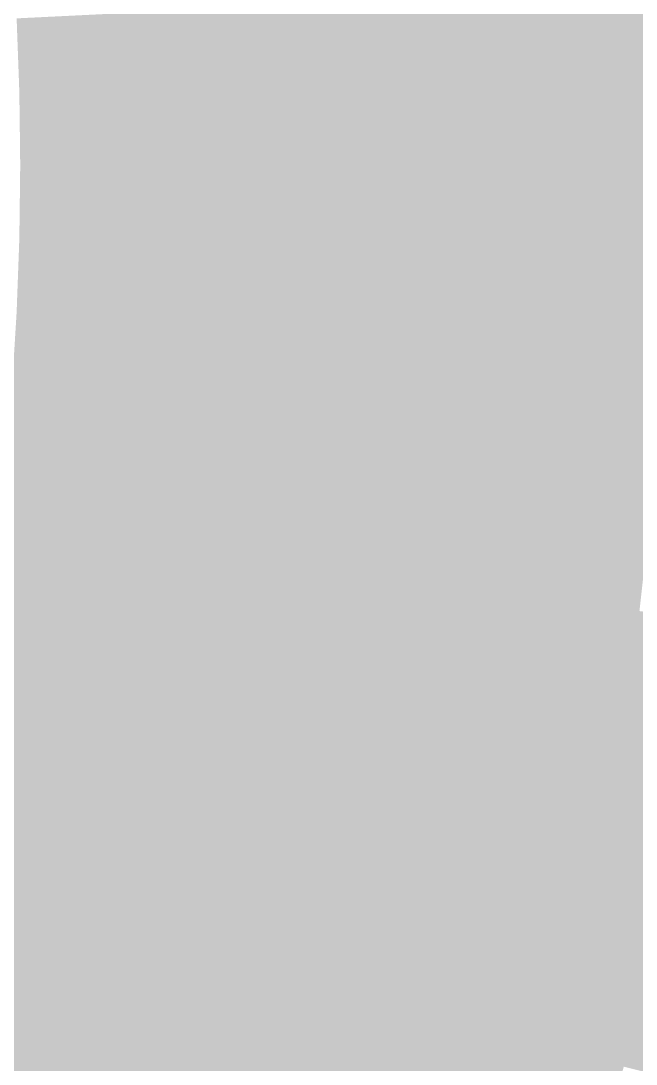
# Model space of a CAD drawing. Header units: inches. Extents: x -266 to 784, y -170 to 213.
# Drawn here: x 88.02 to 106.1, y -26.41 to 4.24 of the extents above; entities that cross this region are included whole.
import ezdxf

# ---------------------------------------------------------------- set-up
doc = ezdxf.new("R2010")
doc.units = ezdxf.units.IN
doc.header["$MEASUREMENT"] = 0

msp = doc.modelspace()

# ---------------------------------------------------------------- linework, layer by layer
at = {"color": 11, "true_color": 0xfe6a66}
msp.add_solid([(105.872318, 5.201173), (106.871114, 5.250241), (105.968075, 2.60137), (106.967774, 2.625911)], dxfattribs=at)
at = {"color": 20, "true_color": 0xff3e3a}
msp.add_solid([(98.88075, 4.8577), (99.879546, 4.906767), (98.970183, 2.429582), (99.969882, 2.454123)], dxfattribs=at)
at = {"color": 20, "true_color": 0xfe4540}
msp.add_solid([(99.879546, 4.906767), (100.878341, 4.955835), (99.969882, 2.454123), (100.969581, 2.478664)], dxfattribs=at)
at = {"color": 13, "true_color": 0xfe4b46}
msp.add_solid([(100.878341, 4.955835), (101.877137, 5.004903), (100.969581, 2.478664), (101.96928, 2.503205)], dxfattribs=at)
at = {"color": 13, "true_color": 0xfe514d}
msp.add_solid([(101.877137, 5.004903), (102.875932, 5.05397), (101.96928, 2.503205), (102.968978, 2.527747)], dxfattribs=at)
at = {"color": 13, "true_color": 0xfe5753}
msp.add_solid([(102.875932, 5.05397), (103.874727, 5.103038), (102.968978, 2.527747), (103.968677, 2.552288)], dxfattribs=at)
at = {"color": 11, "true_color": 0xfe5e5a}
msp.add_solid([(103.874727, 5.103038), (104.873523, 5.152106), (103.968677, 2.552288), (104.968376, 2.576829)], dxfattribs=at)
at = {"color": 11, "true_color": 0xfe6460}
msp.add_solid([(104.873523, 5.152106), (105.872318, 5.201173), (104.968376, 2.576829), (105.968075, 2.60137)], dxfattribs=at)
at = {"color": 1, "true_color": 0xff1913}
msp.add_solid([(92.887977, 4.563294), (93.886773, 4.612361), (92.97199, 2.282334), (93.971689, 2.306875)], dxfattribs=at)
at = {"color": 1, "true_color": 0xff1f1a}
msp.add_solid([(93.886773, 4.612361), (94.885568, 4.661429), (93.971689, 2.306875), (94.971388, 2.331417)], dxfattribs=at)
at = {"color": 20, "true_color": 0xff2520}
msp.add_solid([(94.885568, 4.661429), (95.884364, 4.710497), (94.971388, 2.331417), (95.971087, 2.355958)], dxfattribs=at)
at = {"color": 20, "true_color": 0xff2c26}
msp.add_solid([(95.884364, 4.710497), (96.883159, 4.759564), (95.971087, 2.355958), (96.970785, 2.380499)], dxfattribs=at)
at = {"color": 20, "true_color": 0xff322d}
msp.add_solid([(96.883159, 4.759564), (97.881955, 4.808632), (96.970785, 2.380499), (97.970484, 2.40504)], dxfattribs=at)
at = {"color": 20, "true_color": 0xff3833}
msp.add_solid([(97.881955, 4.808632), (98.88075, 4.8577), (97.970484, 2.40504), (98.970183, 2.429582)], dxfattribs=at)
at = {"color": 1, "true_color": 0xf70700}
msp.add_solid([(87.894, 4.317955), (88.892796, 4.367023), (87.973496, 2.159628), (88.973195, 2.184169)], dxfattribs=at)
at = {"color": 1, "true_color": 0xfc0700}
msp.add_solid([(88.892796, 4.367023), (89.891591, 4.416091), (88.973195, 2.184169), (89.972894, 2.208711)], dxfattribs=at)
at = {"color": 1, "true_color": 0xff0600}
msp.add_solid([(89.891591, 4.416091), (90.890387, 4.465158), (89.972894, 2.208711), (90.972593, 2.233252)], dxfattribs=at)
at = {"color": 1, "true_color": 0xff0c06}
msp.add_solid([(90.890387, 4.465158), (91.889182, 4.514226), (90.972593, 2.233252), (91.972291, 2.257793)], dxfattribs=at)
at = {"color": 1, "true_color": 0xff130d}
msp.add_solid([(91.889182, 4.514226), (92.887977, 4.563294), (91.972291, 2.257793), (92.97199, 2.282334)], dxfattribs=at)
at = {"color": 20, "true_color": 0xff3a3a}
for points in [[(98.970183, 2.429582), (99.969882, 2.454123), (99, 0), (100, 0)], [(99, 0), (100, 0), (98.970183, -2.429582), (99.969882, -2.454123)]]:
    msp.add_solid(points, dxfattribs=at)
at = {"color": 20, "true_color": 0xfe4040}
for points in [[(99.969882, 2.454123), (100.969581, 2.478664), (100, 0), (101, 0)], [(100, 0), (101, 0), (99.969882, -2.454123), (100.969581, -2.478664)]]:
    msp.add_solid(points, dxfattribs=at)
at = {"color": 13, "true_color": 0xfe4646}
for points in [[(100.969581, 2.478664), (101.96928, 2.503205), (101, 0), (102, 0)], [(101, 0), (102, 0), (100.969581, -2.478664), (101.96928, -2.503205)]]:
    msp.add_solid(points, dxfattribs=at)
at = {"color": 13, "true_color": 0xfe4d4d}
for points in [[(101.96928, 2.503205), (102.968978, 2.527747), (102, 0), (103, 0)], [(102, 0), (103, 0), (101.96928, -2.503205), (102.968978, -2.527747)]]:
    msp.add_solid(points, dxfattribs=at)
at = {"color": 13, "true_color": 0xfe5353}
for points in [[(102.968978, 2.527747), (103.968677, 2.552288), (103, 0), (104, 0)], [(103, 0), (104, 0), (102.968978, -2.527747), (103.968677, -2.552288)]]:
    msp.add_solid(points, dxfattribs=at)
at = {"color": 11, "true_color": 0xfe5a5a}
for points in [[(103.968677, 2.552288), (104.968376, 2.576829), (104, 0), (105, 0)], [(104, 0), (105, 0), (103.968677, -2.552288), (104.968376, -2.576829)]]:
    msp.add_solid(points, dxfattribs=at)
at = {"color": 11, "true_color": 0xfe6060}
for points in [[(104.968376, 2.576829), (105.968075, 2.60137), (105, 0), (106, 0)], [(105, 0), (106, 0), (104.968376, -2.576829), (105.968075, -2.60137)]]:
    msp.add_solid(points, dxfattribs=at)
at = {"color": 11, "true_color": 0xfe6666}
for points in [[(105.968075, 2.60137), (106.967774, 2.625911), (106, 0), (107, 0)], [(106, 0), (107, 0), (105.968075, -2.60137), (106.967774, -2.625911)]]:
    msp.add_solid(points, dxfattribs=at)
at = {"color": 1, "true_color": 0xf70000}
for points in [[(87.973496, 2.159628), (88.973195, 2.184169), (88, 0), (89, 0)], [(88, 0), (89, 0), (87.973496, -2.159628), (88.973195, -2.184169)]]:
    msp.add_solid(points, dxfattribs=at)
at = {"color": 1, "true_color": 0xfc0000}
for points in [[(88.973195, 2.184169), (89.972894, 2.208711), (89, 0), (90, 0)], [(89, 0), (90, 0), (88.973195, -2.184169), (89.972894, -2.208711)]]:
    msp.add_solid(points, dxfattribs=at)
at = {"color": 1, "true_color": 0xff0000}
for points in [[(89.972894, 2.208711), (90.972593, 2.233252), (90, 0), (91, 0)], [(90, 0), (91, 0), (89.972894, -2.208711), (90.972593, -2.233252)]]:
    msp.add_solid(points, dxfattribs=at)
at = {"color": 1, "true_color": 0xff0606}
for points in [[(90.972593, 2.233252), (91.972291, 2.257793), (91, 0), (92, 0)], [(91, 0), (92, 0), (90.972593, -2.233252), (91.972291, -2.257793)]]:
    msp.add_solid(points, dxfattribs=at)
at = {"color": 1, "true_color": 0xff0d0d}
for points in [[(91.972291, 2.257793), (92.97199, 2.282334), (92, 0), (93, 0)], [(92, 0), (93, 0), (91.972291, -2.257793), (92.97199, -2.282334)]]:
    msp.add_solid(points, dxfattribs=at)
at = {"color": 1, "true_color": 0xff1313}
for points in [[(92.97199, 2.282334), (93.971689, 2.306875), (93, 0), (94, 0)], [(93, 0), (94, 0), (92.97199, -2.282334), (93.971689, -2.306875)]]:
    msp.add_solid(points, dxfattribs=at)
at = {"color": 1, "true_color": 0xff1a1a}
for points in [[(93.971689, 2.306875), (94.971388, 2.331417), (94, 0), (95, 0)], [(94, 0), (95, 0), (93.971689, -2.306875), (94.971388, -2.331417)]]:
    msp.add_solid(points, dxfattribs=at)
at = {"color": 20, "true_color": 0xff2020}
for points in [[(94.971388, 2.331417), (95.971087, 2.355958), (95, 0), (96, 0)], [(95, 0), (96, 0), (94.971388, -2.331417), (95.971087, -2.355958)]]:
    msp.add_solid(points, dxfattribs=at)
at = {"color": 20, "true_color": 0xff2626}
for points in [[(95.971087, 2.355958), (96.970785, 2.380499), (96, 0), (97, 0)], [(96, 0), (97, 0), (95.971087, -2.355958), (96.970785, -2.380499)]]:
    msp.add_solid(points, dxfattribs=at)
at = {"color": 20, "true_color": 0xff2d2d}
for points in [[(96.970785, 2.380499), (97.970484, 2.40504), (97, 0), (98, 0)], [(97, 0), (98, 0), (96.970785, -2.380499), (97.970484, -2.40504)]]:
    msp.add_solid(points, dxfattribs=at)
at = {"color": 20, "true_color": 0xff3333}
for points in [[(97.970484, 2.40504), (98.970183, 2.429582), (98, 0), (99, 0)], [(98, 0), (99, 0), (97.970484, -2.40504), (98.970183, -2.429582)]]:
    msp.add_solid(points, dxfattribs=at)
at = {"color": 1, "true_color": 0xf70007}
msp.add_solid([(87.973496, -2.159628), (88.973195, -2.184169), (87.894, -4.317955), (88.892796, -4.367023)], dxfattribs=at)
at = {"color": 1, "true_color": 0xfc0007}
msp.add_solid([(88.973195, -2.184169), (89.972894, -2.208711), (88.892796, -4.367023), (89.891591, -4.416091)], dxfattribs=at)
at = {"color": 1, "true_color": 0xff0006}
msp.add_solid([(89.972894, -2.208711), (90.972593, -2.233252), (89.891591, -4.416091), (90.890387, -4.465158)], dxfattribs=at)
at = {"color": 1, "true_color": 0xff060c}
msp.add_solid([(90.972593, -2.233252), (91.972291, -2.257793), (90.890387, -4.465158), (91.889182, -4.514226)], dxfattribs=at)
at = {"color": 1, "true_color": 0xff0d13}
msp.add_solid([(91.972291, -2.257793), (92.97199, -2.282334), (91.889182, -4.514226), (92.887977, -4.563294)], dxfattribs=at)
at = {"color": 1, "true_color": 0xff1319}
msp.add_solid([(92.97199, -2.282334), (93.971689, -2.306875), (92.887977, -4.563294), (93.886773, -4.612361)], dxfattribs=at)
at = {"color": 1, "true_color": 0xff1a1f}
msp.add_solid([(93.971689, -2.306875), (94.971388, -2.331417), (93.886773, -4.612361), (94.885568, -4.661429)], dxfattribs=at)
at = {"color": 240, "true_color": 0xff2025}
msp.add_solid([(94.971388, -2.331417), (95.971087, -2.355958), (94.885568, -4.661429), (95.884364, -4.710497)], dxfattribs=at)
at = {"color": 240, "true_color": 0xff262c}
msp.add_solid([(95.971087, -2.355958), (96.970785, -2.380499), (95.884364, -4.710497), (96.883159, -4.759564)], dxfattribs=at)
at = {"color": 240, "true_color": 0xff2d32}
msp.add_solid([(96.970785, -2.380499), (97.970484, -2.40504), (96.883159, -4.759564), (97.881955, -4.808632)], dxfattribs=at)
at = {"color": 240, "true_color": 0xff3338}
msp.add_solid([(97.970484, -2.40504), (98.970183, -2.429582), (97.881955, -4.808632), (98.88075, -4.8577)], dxfattribs=at)
at = {"color": 240, "true_color": 0xff3a3e}
msp.add_solid([(98.970183, -2.429582), (99.969882, -2.454123), (98.88075, -4.8577), (99.879546, -4.906767)], dxfattribs=at)
at = {"color": 240, "true_color": 0xfe4045}
msp.add_solid([(99.969882, -2.454123), (100.969581, -2.478664), (99.879546, -4.906767), (100.878341, -4.955835)], dxfattribs=at)
at = {"color": 13, "true_color": 0xfe464b}
msp.add_solid([(100.969581, -2.478664), (101.96928, -2.503205), (100.878341, -4.955835), (101.877137, -5.004903)], dxfattribs=at)
at = {"color": 13, "true_color": 0xfe4d51}
msp.add_solid([(101.96928, -2.503205), (102.968978, -2.527747), (101.877137, -5.004903), (102.875932, -5.05397)], dxfattribs=at)
at = {"color": 13, "true_color": 0xfe5357}
msp.add_solid([(102.968978, -2.527747), (103.968677, -2.552288), (102.875932, -5.05397), (103.874727, -5.103038)], dxfattribs=at)
at = {"color": 11, "true_color": 0xfe5a5e}
msp.add_solid([(103.968677, -2.552288), (104.968376, -2.576829), (103.874727, -5.103038), (104.873523, -5.152106)], dxfattribs=at)
at = {"color": 11, "true_color": 0xfe6064}
msp.add_solid([(104.968376, -2.576829), (105.968075, -2.60137), (104.873523, -5.152106), (105.872318, -5.201173)], dxfattribs=at)
at = {"color": 11, "true_color": 0xfe666a}
msp.add_solid([(105.968075, -2.60137), (106.967774, -2.625911), (105.872318, -5.201173), (106.871114, -5.250241)], dxfattribs=at)
at = {"color": 1, "true_color": 0xf7000d}
msp.add_solid([(87.894, -4.317955), (88.892796, -4.367023), (87.76156, -6.473682), (88.758851, -6.547246)], dxfattribs=at)
at = {"color": 1, "true_color": 0xfc000d}
msp.add_solid([(88.892796, -4.367023), (89.891591, -4.416091), (88.758851, -6.547246), (89.756141, -6.620811)], dxfattribs=at)
at = {"color": 1, "true_color": 0xff000c}
msp.add_solid([(89.891591, -4.416091), (90.890387, -4.465158), (89.756141, -6.620811), (90.753432, -6.694375)], dxfattribs=at)
at = {"color": 1, "true_color": 0xff0612}
msp.add_solid([(90.890387, -4.465158), (91.889182, -4.514226), (90.753432, -6.694375), (91.750722, -6.76794)], dxfattribs=at)
at = {"color": 1, "true_color": 0xff0d18}
msp.add_solid([(91.889182, -4.514226), (92.887977, -4.563294), (91.750722, -6.76794), (92.748012, -6.841504)], dxfattribs=at)
at = {"color": 1, "true_color": 0xff131e}
msp.add_solid([(92.887977, -4.563294), (93.886773, -4.612361), (92.748012, -6.841504), (93.745303, -6.915069)], dxfattribs=at)
at = {"color": 240, "true_color": 0xff1a24}
msp.add_solid([(93.886773, -4.612361), (94.885568, -4.661429), (93.745303, -6.915069), (94.742593, -6.988634)], dxfattribs=at)
at = {"color": 240, "true_color": 0xff202b}
msp.add_solid([(94.885568, -4.661429), (95.884364, -4.710497), (94.742593, -6.988634), (95.739884, -7.062198)], dxfattribs=at)
at = {"color": 240, "true_color": 0xff2631}
msp.add_solid([(95.884364, -4.710497), (96.883159, -4.759564), (95.739884, -7.062198), (96.737174, -7.135763)], dxfattribs=at)
at = {"color": 240, "true_color": 0xff2d37}
msp.add_solid([(96.883159, -4.759564), (97.881955, -4.808632), (96.737174, -7.135763), (97.734465, -7.209327)], dxfattribs=at)
at = {"color": 240, "true_color": 0xff333d}
msp.add_solid([(97.881955, -4.808632), (98.88075, -4.8577), (97.734465, -7.209327), (98.731755, -7.282892)], dxfattribs=at)
at = {"color": 240, "true_color": 0xff3a43}
msp.add_solid([(98.88075, -4.8577), (99.879546, -4.906767), (98.731755, -7.282892), (99.729046, -7.356456)], dxfattribs=at)
at = {"color": 240, "true_color": 0xfe4049}
msp.add_solid([(99.879546, -4.906767), (100.878341, -4.955835), (99.729046, -7.356456), (100.726336, -7.430021)], dxfattribs=at)
at = {"color": 13, "true_color": 0xfe464f}
msp.add_solid([(100.878341, -4.955835), (101.877137, -5.004903), (100.726336, -7.430021), (101.723627, -7.503586)], dxfattribs=at)
at = {"color": 13, "true_color": 0xfe4d55}
msp.add_solid([(101.877137, -5.004903), (102.875932, -5.05397), (101.723627, -7.503586), (102.720917, -7.57715)], dxfattribs=at)
at = {"color": 13, "true_color": 0xfe535b}
msp.add_solid([(102.875932, -5.05397), (103.874727, -5.103038), (102.720917, -7.57715), (103.718207, -7.650715)], dxfattribs=at)
at = {"color": 11, "true_color": 0xfe5a61}
msp.add_solid([(103.874727, -5.103038), (104.873523, -5.152106), (103.718207, -7.650715), (104.715498, -7.724279)], dxfattribs=at)
at = {"color": 11, "true_color": 0xfe6067}
msp.add_solid([(104.873523, -5.152106), (105.872318, -5.201173), (104.715498, -7.724279), (105.712788, -7.797844)], dxfattribs=at)
at = {"color": 11, "true_color": 0xfe666e}
msp.add_solid([(105.872318, -5.201173), (106.871114, -5.250241), (105.712788, -7.797844), (106.710079, -7.871408)], dxfattribs=at)
at = {"color": 1, "true_color": 0xf70012}
msp.add_solid([(87.76156, -6.473682), (88.758851, -6.547246), (87.576256, -8.625508), (88.571441, -8.723526)], dxfattribs=at)
at = {"color": 1, "true_color": 0xfc0013}
msp.add_solid([(88.758851, -6.547246), (89.756141, -6.620811), (88.571441, -8.723526), (89.566625, -8.821543)], dxfattribs=at)
at = {"color": 1, "true_color": 0xff0012}
msp.add_solid([(89.756141, -6.620811), (90.753432, -6.694375), (89.566625, -8.821543), (90.56181, -8.91956)], dxfattribs=at)
at = {"color": 1, "true_color": 0xff0618}
msp.add_solid([(90.753432, -6.694375), (91.750722, -6.76794), (90.56181, -8.91956), (91.556995, -9.017577)], dxfattribs=at)
at = {"color": 1, "true_color": 0xff0d1e}
msp.add_solid([(91.750722, -6.76794), (92.748012, -6.841504), (91.556995, -9.017577), (92.55218, -9.115594)], dxfattribs=at)
at = {"color": 240, "true_color": 0xff1324}
msp.add_solid([(92.748012, -6.841504), (93.745303, -6.915069), (92.55218, -9.115594), (93.547364, -9.213611)], dxfattribs=at)
at = {"color": 240, "true_color": 0xff1a2a}
msp.add_solid([(93.745303, -6.915069), (94.742593, -6.988634), (93.547364, -9.213611), (94.542549, -9.311628)], dxfattribs=at)
at = {"color": 240, "true_color": 0xff2030}
msp.add_solid([(94.742593, -6.988634), (95.739884, -7.062198), (94.542549, -9.311628), (95.537734, -9.409645)], dxfattribs=at)
at = {"color": 240, "true_color": 0xff2636}
msp.add_solid([(95.739884, -7.062198), (96.737174, -7.135763), (95.537734, -9.409645), (96.532918, -9.507663)], dxfattribs=at)
at = {"color": 240, "true_color": 0xff2d3c}
msp.add_solid([(96.737174, -7.135763), (97.734465, -7.209327), (96.532918, -9.507663), (97.528103, -9.60568)], dxfattribs=at)
at = {"color": 240, "true_color": 0xff3342}
msp.add_solid([(97.734465, -7.209327), (98.731755, -7.282892), (97.528103, -9.60568), (98.523288, -9.703697)], dxfattribs=at)
at = {"color": 240, "true_color": 0xff3a48}
msp.add_solid([(98.731755, -7.282892), (99.729046, -7.356456), (98.523288, -9.703697), (99.518473, -9.801714)], dxfattribs=at)
at = {"color": 240, "true_color": 0xfe404e}
msp.add_solid([(99.729046, -7.356456), (100.726336, -7.430021), (99.518473, -9.801714), (100.513657, -9.899731)], dxfattribs=at)
at = {"color": 13, "true_color": 0xfe4653}
msp.add_solid([(100.726336, -7.430021), (101.723627, -7.503586), (100.513657, -9.899731), (101.508842, -9.997748)], dxfattribs=at)
at = {"color": 13, "true_color": 0xfe4d59}
msp.add_solid([(101.723627, -7.503586), (102.720917, -7.57715), (101.508842, -9.997748), (102.504027, -10.095765)], dxfattribs=at)
at = {"color": 13, "true_color": 0xfe535f}
msp.add_solid([(102.720917, -7.57715), (103.718207, -7.650715), (102.504027, -10.095765), (103.499212, -10.193783)], dxfattribs=at)
at = {"color": 11, "true_color": 0xfe5a65}
msp.add_solid([(103.718207, -7.650715), (104.715498, -7.724279), (103.499212, -10.193783), (104.494396, -10.2918)], dxfattribs=at)
at = {"color": 11, "true_color": 0xfe606b}
msp.add_solid([(104.715498, -7.724279), (105.712788, -7.797844), (104.494396, -10.2918), (105.489581, -10.389817)], dxfattribs=at)
at = {"color": 11, "true_color": 0xfe6671}
msp.add_solid([(105.712788, -7.797844), (106.710079, -7.871408), (105.489581, -10.389817), (106.484766, -10.487834)], dxfattribs=at)
at = {"color": 1, "true_color": 0xf70018}
msp.add_solid([(87.576256, -8.625508), (88.571441, -8.723526), (87.338199, -10.772139), (88.330679, -10.89455)], dxfattribs=at)
at = {"color": 1, "true_color": 0xfc0019}
msp.add_solid([(88.571441, -8.723526), (89.566625, -8.821543), (88.330679, -10.89455), (89.323158, -11.016961)], dxfattribs=at)
at = {"color": 1, "true_color": 0xff0018}
msp.add_solid([(89.566625, -8.821543), (90.56181, -8.91956), (89.323158, -11.016961), (90.315638, -11.139371)], dxfattribs=at)
at = {"color": 1, "true_color": 0xff061e}
msp.add_solid([(90.56181, -8.91956), (91.556995, -9.017577), (90.315638, -11.139371), (91.308117, -11.261782)], dxfattribs=at)
at = {"color": 240, "true_color": 0xff0d24}
msp.add_solid([(91.556995, -9.017577), (92.55218, -9.115594), (91.308117, -11.261782), (92.300597, -11.384193)], dxfattribs=at)
at = {"color": 240, "true_color": 0xff1329}
msp.add_solid([(92.55218, -9.115594), (93.547364, -9.213611), (92.300597, -11.384193), (93.293076, -11.506603)], dxfattribs=at)
at = {"color": 240, "true_color": 0xff1a2f}
msp.add_solid([(93.547364, -9.213611), (94.542549, -9.311628), (93.293076, -11.506603), (94.285556, -11.629014)], dxfattribs=at)
at = {"color": 240, "true_color": 0xff2035}
msp.add_solid([(94.542549, -9.311628), (95.537734, -9.409645), (94.285556, -11.629014), (95.278035, -11.751425)], dxfattribs=at)
at = {"color": 240, "true_color": 0xff263b}
msp.add_solid([(95.537734, -9.409645), (96.532918, -9.507663), (95.278035, -11.751425), (96.270515, -11.873836)], dxfattribs=at)
at = {"color": 240, "true_color": 0xff2d41}
msp.add_solid([(96.532918, -9.507663), (97.528103, -9.60568), (96.270515, -11.873836), (97.262994, -11.996246)], dxfattribs=at)
at = {"color": 240, "true_color": 0xff3346}
msp.add_solid([(97.528103, -9.60568), (98.523288, -9.703697), (97.262994, -11.996246), (98.255474, -12.118657)], dxfattribs=at)
at = {"color": 240, "true_color": 0xff3a4c}
msp.add_solid([(98.523288, -9.703697), (99.518473, -9.801714), (98.255474, -12.118657), (99.247953, -12.241068)], dxfattribs=at)
at = {"color": 13, "true_color": 0xfe4052}
msp.add_solid([(99.518473, -9.801714), (100.513657, -9.899731), (99.247953, -12.241068), (100.240433, -12.363478)], dxfattribs=at)
at = {"color": 13, "true_color": 0xfe4658}
msp.add_solid([(100.513657, -9.899731), (101.508842, -9.997748), (100.240433, -12.363478), (101.232913, -12.485889)], dxfattribs=at)
at = {"color": 13, "true_color": 0xfe4d5e}
msp.add_solid([(101.508842, -9.997748), (102.504027, -10.095765), (101.232913, -12.485889), (102.225392, -12.6083)], dxfattribs=at)
at = {"color": 11, "true_color": 0xfe5363}
msp.add_solid([(102.504027, -10.095765), (103.499212, -10.193783), (102.225392, -12.6083), (103.217872, -12.73071)], dxfattribs=at)
at = {"color": 11, "true_color": 0xfe5a69}
msp.add_solid([(103.499212, -10.193783), (104.494396, -10.2918), (103.217872, -12.73071), (104.210351, -12.853121)], dxfattribs=at)
at = {"color": 11, "true_color": 0xfe606f}
msp.add_solid([(104.494396, -10.2918), (105.489581, -10.389817), (104.210351, -12.853121), (105.202831, -12.975532)], dxfattribs=at)
at = {"color": 11, "true_color": 0xfe6675}
msp.add_solid([(105.489581, -10.389817), (106.484766, -10.487834), (105.202831, -12.975532), (106.19531, -13.097942)], dxfattribs=at)
at = {"color": 1, "true_color": 0xf7001e}
msp.add_solid([(87.338199, -10.772139), (88.330679, -10.89455), (87.047533, -12.912282), (88.036709, -13.059012)], dxfattribs=at)
at = {"color": 1, "true_color": 0xfc001e}
msp.add_solid([(88.330679, -10.89455), (89.323158, -11.016961), (88.036709, -13.059012), (89.025886, -13.205743)], dxfattribs=at)
at = {"color": 1, "true_color": 0xff001e}
msp.add_solid([(89.323158, -11.016961), (90.315638, -11.139371), (89.025886, -13.205743), (90.015062, -13.352473)], dxfattribs=at)
at = {"color": 240, "true_color": 0xff0624}
msp.add_solid([(90.315638, -11.139371), (91.308117, -11.261782), (90.015062, -13.352473), (91.004239, -13.499204)], dxfattribs=at)
at = {"color": 240, "true_color": 0xff0d29}
msp.add_solid([(91.308117, -11.261782), (92.300597, -11.384193), (91.004239, -13.499204), (91.993415, -13.645934)], dxfattribs=at)
at = {"color": 240, "true_color": 0xff132f}
msp.add_solid([(92.300597, -11.384193), (93.293076, -11.506603), (91.993415, -13.645934), (92.982592, -13.792665)], dxfattribs=at)
at = {"color": 240, "true_color": 0xff1a35}
msp.add_solid([(93.293076, -11.506603), (94.285556, -11.629014), (92.982592, -13.792665), (93.971768, -13.939395)], dxfattribs=at)
at = {"color": 240, "true_color": 0xff203a}
msp.add_solid([(94.285556, -11.629014), (95.278035, -11.751425), (93.971768, -13.939395), (94.960945, -14.086126)], dxfattribs=at)
at = {"color": 240, "true_color": 0xff2640}
msp.add_solid([(95.278035, -11.751425), (96.270515, -11.873836), (94.960945, -14.086126), (95.950121, -14.232856)], dxfattribs=at)
at = {"color": 240, "true_color": 0xff2d46}
msp.add_solid([(96.270515, -11.873836), (97.262994, -11.996246), (95.950121, -14.232856), (96.939298, -14.379587)], dxfattribs=at)
at = {"color": 240, "true_color": 0xff334b}
msp.add_solid([(97.262994, -11.996246), (98.255474, -12.118657), (96.939298, -14.379587), (97.928474, -14.526317)], dxfattribs=at)
at = {"color": 240, "true_color": 0xff3a51}
msp.add_solid([(98.255474, -12.118657), (99.247953, -12.241068), (97.928474, -14.526317), (98.917651, -14.673047)], dxfattribs=at)
at = {"color": 13, "true_color": 0xfe4057}
msp.add_solid([(99.247953, -12.241068), (100.240433, -12.363478), (98.917651, -14.673047), (99.906828, -14.819778)], dxfattribs=at)
at = {"color": 13, "true_color": 0xfe465c}
msp.add_solid([(100.240433, -12.363478), (101.232913, -12.485889), (99.906828, -14.819778), (100.896004, -14.966508)], dxfattribs=at)
at = {"color": 13, "true_color": 0xfe4d62}
msp.add_solid([(101.232913, -12.485889), (102.225392, -12.6083), (100.896004, -14.966508), (101.885181, -15.113239)], dxfattribs=at)
at = {"color": 11, "true_color": 0xfe5367}
msp.add_solid([(102.225392, -12.6083), (103.217872, -12.73071), (101.885181, -15.113239), (102.874357, -15.259969)], dxfattribs=at)
at = {"color": 11, "true_color": 0xfe5a6d}
msp.add_solid([(103.217872, -12.73071), (104.210351, -12.853121), (102.874357, -15.259969), (103.863534, -15.4067)], dxfattribs=at)
at = {"color": 11, "true_color": 0xfe6073}
msp.add_solid([(104.210351, -12.853121), (105.202831, -12.975532), (103.863534, -15.4067), (104.85271, -15.55343)], dxfattribs=at)
at = {"color": 240, "true_color": 0xf70024}
msp.add_solid([(87.047533, -12.912282), (88.036709, -13.059012), (86.704433, -15.044646), (87.68971, -15.215608)], dxfattribs=at)
at = {"color": 240, "true_color": 0xfc0024}
msp.add_solid([(88.036709, -13.059012), (89.025886, -13.205743), (87.68971, -15.215608), (88.674988, -15.38657)], dxfattribs=at)
at = {"color": 11, "true_color": 0xfe6678}
msp.add_solid([(105.202831, -12.975532), (106.19531, -13.097942), (104.85271, -15.55343), (105.841887, -15.700161)], dxfattribs=at)
at = {"color": 11, "true_color": 0xfe6d7e}
msp.add_solid([(106.19531, -13.097942), (107.18779, -13.220353), (105.841887, -15.700161), (106.831063, -15.846891)], dxfattribs=at)
at = {"color": 240, "true_color": 0xff0024}
msp.add_solid([(89.025886, -13.205743), (90.015062, -13.352473), (88.674988, -15.38657), (89.660265, -15.557532)], dxfattribs=at)
at = {"color": 240, "true_color": 0xff062a}
msp.add_solid([(90.015062, -13.352473), (91.004239, -13.499204), (89.660265, -15.557532), (90.645543, -15.728494)], dxfattribs=at)
at = {"color": 240, "true_color": 0xff0d2f}
msp.add_solid([(91.004239, -13.499204), (91.993415, -13.645934), (90.645543, -15.728494), (91.630821, -15.899456)], dxfattribs=at)
at = {"color": 240, "true_color": 0xff1335}
msp.add_solid([(91.993415, -13.645934), (92.982592, -13.792665), (91.630821, -15.899456), (92.616098, -16.070418)], dxfattribs=at)
at = {"color": 240, "true_color": 0xff1a3a}
msp.add_solid([(92.982592, -13.792665), (93.971768, -13.939395), (92.616098, -16.070418), (93.601376, -16.241379)], dxfattribs=at)
at = {"color": 240, "true_color": 0xff2040}
msp.add_solid([(93.971768, -13.939395), (94.960945, -14.086126), (93.601376, -16.241379), (94.586654, -16.412341)], dxfattribs=at)
at = {"color": 240, "true_color": 0xff2645}
msp.add_solid([(94.960945, -14.086126), (95.950121, -14.232856), (94.586654, -16.412341), (95.571931, -16.583303)], dxfattribs=at)
at = {"color": 240, "true_color": 0xff2d4b}
msp.add_solid([(95.950121, -14.232856), (96.939298, -14.379587), (95.571931, -16.583303), (96.557209, -16.754265)], dxfattribs=at)
at = {"color": 240, "true_color": 0xff3350}
msp.add_solid([(96.939298, -14.379587), (97.928474, -14.526317), (96.557209, -16.754265), (97.542487, -16.925227)], dxfattribs=at)
at = {"color": 240, "true_color": 0xff3a56}
msp.add_solid([(97.928474, -14.526317), (98.917651, -14.673047), (97.542487, -16.925227), (98.527764, -17.096189)], dxfattribs=at)
at = {"color": 13, "true_color": 0xfe405b}
msp.add_solid([(98.917651, -14.673047), (99.906828, -14.819778), (98.527764, -17.096189), (99.513042, -17.267151)], dxfattribs=at)
at = {"color": 13, "true_color": 0xfe4661}
msp.add_solid([(99.906828, -14.819778), (100.896004, -14.966508), (99.513042, -17.267151), (100.49832, -17.438113)], dxfattribs=at)
at = {"color": 13, "true_color": 0xfe4d66}
msp.add_solid([(100.896004, -14.966508), (101.885181, -15.113239), (100.49832, -17.438113), (101.483597, -17.609075)], dxfattribs=at)
at = {"color": 240, "true_color": 0xfc002a}
msp.add_solid([(87.68971, -15.215608), (88.674988, -15.38657), (87.28989, -17.363039), (88.270675, -17.558129)], dxfattribs=at)
at = {"color": 11, "true_color": 0xfe536c}
msp.add_solid([(101.885181, -15.113239), (102.874357, -15.259969), (101.483597, -17.609075), (102.468875, -17.780036)], dxfattribs=at)
at = {"color": 11, "true_color": 0xfe5a71}
msp.add_solid([(102.874357, -15.259969), (103.863534, -15.4067), (102.468875, -17.780036), (103.454152, -17.950998)], dxfattribs=at)
at = {"color": 240, "true_color": 0xff002a}
msp.add_solid([(88.674988, -15.38657), (89.660265, -15.557532), (88.270675, -17.558129), (89.251461, -17.753219)], dxfattribs=at)
at = {"color": 240, "true_color": 0xff062f}
msp.add_solid([(89.660265, -15.557532), (90.645543, -15.728494), (89.251461, -17.753219), (90.232246, -17.94831)], dxfattribs=at)
at = {"color": 11, "true_color": 0xfe6077}
msp.add_solid([(103.863534, -15.4067), (104.85271, -15.55343), (103.454152, -17.950998), (104.43943, -18.12196)], dxfattribs=at)
at = {"color": 11, "true_color": 0xfe667c}
msp.add_solid([(104.85271, -15.55343), (105.841887, -15.700161), (104.43943, -18.12196), (105.424708, -18.292922)], dxfattribs=at)
at = {"color": 240, "true_color": 0xff0d35}
msp.add_solid([(90.645543, -15.728494), (91.630821, -15.899456), (90.232246, -17.94831), (91.213031, -18.1434)], dxfattribs=at)
at = {"color": 240, "true_color": 0xff133a}
msp.add_solid([(91.630821, -15.899456), (92.616098, -16.070418), (91.213031, -18.1434), (92.193816, -18.33849)], dxfattribs=at)
at = {"color": 11, "true_color": 0xfe6d82}
msp.add_solid([(105.841887, -15.700161), (106.831063, -15.846891), (105.424708, -18.292922), (106.409985, -18.463884)], dxfattribs=at)
at = {"color": 240, "true_color": 0xff1a3f}
msp.add_solid([(92.616098, -16.070418), (93.601376, -16.241379), (92.193816, -18.33849), (93.174602, -18.533581)], dxfattribs=at)
at = {"color": 240, "true_color": 0xff2045}
msp.add_solid([(93.601376, -16.241379), (94.586654, -16.412341), (93.174602, -18.533581), (94.155387, -18.728671)], dxfattribs=at)
at = {"color": 240, "true_color": 0xff264a}
msp.add_solid([(94.586654, -16.412341), (95.571931, -16.583303), (94.155387, -18.728671), (95.136172, -18.923761)], dxfattribs=at)
at = {"color": 240, "true_color": 0xff2d4f}
msp.add_solid([(95.571931, -16.583303), (96.557209, -16.754265), (95.136172, -18.923761), (96.116957, -19.118852)], dxfattribs=at)
at = {"color": 240, "true_color": 0xff3355}
msp.add_solid([(96.557209, -16.754265), (97.542487, -16.925227), (96.116957, -19.118852), (97.097743, -19.313942)], dxfattribs=at)
at = {"color": 240, "true_color": 0xff3a5a}
msp.add_solid([(97.542487, -16.925227), (98.527764, -17.096189), (97.097743, -19.313942), (98.078528, -19.509032)], dxfattribs=at)
at = {"color": 13, "true_color": 0xfe405f}
msp.add_solid([(98.527764, -17.096189), (99.513042, -17.267151), (98.078528, -19.509032), (99.059313, -19.704123)], dxfattribs=at)
at = {"color": 240, "true_color": 0xfc0030}
msp.add_solid([(87.28989, -17.363039), (88.270675, -17.558129), (86.83749, -19.50001), (87.813192, -19.719112)], dxfattribs=at)
at = {"color": 13, "true_color": 0xfe4665}
msp.add_solid([(99.513042, -17.267151), (100.49832, -17.438113), (99.059313, -19.704123), (100.040099, -19.899213)], dxfattribs=at)
at = {"color": 11, "true_color": 0xfe4d6a}
msp.add_solid([(100.49832, -17.438113), (101.483597, -17.609075), (100.040099, -19.899213), (101.020884, -20.094303)], dxfattribs=at)
at = {"color": 240, "true_color": 0xff0030}
msp.add_solid([(88.270675, -17.558129), (89.251461, -17.753219), (87.813192, -19.719112), (88.788894, -19.938213)], dxfattribs=at)
at = {"color": 240, "true_color": 0xff0635}
msp.add_solid([(89.251461, -17.753219), (90.232246, -17.94831), (88.788894, -19.938213), (89.764596, -20.157314)], dxfattribs=at)
at = {"color": 11, "true_color": 0xfe5370}
msp.add_solid([(101.483597, -17.609075), (102.468875, -17.780036), (101.020884, -20.094303), (102.001669, -20.289394)], dxfattribs=at)
at = {"color": 240, "true_color": 0xff0d3a}
msp.add_solid([(90.232246, -17.94831), (91.213031, -18.1434), (89.764596, -20.157314), (90.740298, -20.376415)], dxfattribs=at)
at = {"color": 11, "true_color": 0xfe5a75}
msp.add_solid([(102.468875, -17.780036), (103.454152, -17.950998), (102.001669, -20.289394), (102.982454, -20.484484)], dxfattribs=at)
at = {"color": 11, "true_color": 0xfe607a}
msp.add_solid([(103.454152, -17.950998), (104.43943, -18.12196), (102.982454, -20.484484), (103.96324, -20.679574)], dxfattribs=at)
at = {"color": 240, "true_color": 0xff1340}
msp.add_solid([(91.213031, -18.1434), (92.193816, -18.33849), (90.740298, -20.376415), (91.716, -20.595517)], dxfattribs=at)
at = {"color": 240, "true_color": 0xff1a45}
msp.add_solid([(92.193816, -18.33849), (93.174602, -18.533581), (91.716, -20.595517), (92.691702, -20.814618)], dxfattribs=at)
at = {"color": 11, "true_color": 0xfe6680}
msp.add_solid([(104.43943, -18.12196), (105.424708, -18.292922), (103.96324, -20.679574), (104.944025, -20.874664)], dxfattribs=at)
at = {"color": 11, "true_color": 0xfe6d85}
msp.add_solid([(105.424708, -18.292922), (106.409985, -18.463884), (104.944025, -20.874664), (105.92481, -21.069755)], dxfattribs=at)
at = {"color": 240, "true_color": 0xff204a}
msp.add_solid([(93.174602, -18.533581), (94.155387, -18.728671), (92.691702, -20.814618), (93.667404, -21.033719)], dxfattribs=at)
at = {"color": 11, "true_color": 0xfe738a}
msp.add_solid([(106.409985, -18.463884), (107.395263, -18.634846), (105.92481, -21.069755), (106.905596, -21.264845)], dxfattribs=at)
at = {"color": 240, "true_color": 0xff264f}
msp.add_solid([(94.155387, -18.728671), (95.136172, -18.923761), (93.667404, -21.033719), (94.643107, -21.25282)], dxfattribs=at)
at = {"color": 240, "true_color": 0xff2d54}
msp.add_solid([(95.136172, -18.923761), (96.116957, -19.118852), (94.643107, -21.25282), (95.618809, -21.471922)], dxfattribs=at)
at = {"color": 240, "true_color": 0xff335a}
msp.add_solid([(96.116957, -19.118852), (97.097743, -19.313942), (95.618809, -21.471922), (96.594511, -21.691023)], dxfattribs=at)
at = {"color": 230, "true_color": 0xff3a5f}
msp.add_solid([(97.097743, -19.313942), (98.078528, -19.509032), (96.594511, -21.691023), (97.570213, -21.910124)], dxfattribs=at)
at = {"color": 13, "true_color": 0xfe4064}
msp.add_solid([(98.078528, -19.509032), (99.059313, -19.704123), (97.570213, -21.910124), (98.545915, -22.129225)], dxfattribs=at)
at = {"color": 240, "true_color": 0xff0036}
msp.add_solid([(87.813192, -19.719112), (88.788894, -19.938213), (87.302813, -21.868216), (88.272844, -22.111196)], dxfattribs=at)
at = {"color": 13, "true_color": 0xfe4669}
msp.add_solid([(99.059313, -19.704123), (100.040099, -19.899213), (98.545915, -22.129225), (99.521617, -22.348327)], dxfattribs=at)
at = {"color": 11, "true_color": 0xfe4d6e}
msp.add_solid([(100.040099, -19.899213), (101.020884, -20.094303), (99.521617, -22.348327), (100.497319, -22.567428)], dxfattribs=at)
at = {"color": 240, "true_color": 0xff063b}
msp.add_solid([(88.788894, -19.938213), (89.764596, -20.157314), (88.272844, -22.111196), (89.242875, -22.354177)], dxfattribs=at)
at = {"color": 240, "true_color": 0xff0d40}
msp.add_solid([(89.764596, -20.157314), (90.740298, -20.376415), (89.242875, -22.354177), (90.212907, -22.597157)], dxfattribs=at)
at = {"color": 11, "true_color": 0xfe5374}
msp.add_solid([(101.020884, -20.094303), (102.001669, -20.289394), (100.497319, -22.567428), (101.473022, -22.786529)], dxfattribs=at)
at = {"color": 240, "true_color": 0xff1345}
msp.add_solid([(90.740298, -20.376415), (91.716, -20.595517), (90.212907, -22.597157), (91.182938, -22.840137)], dxfattribs=at)
at = {"color": 11, "true_color": 0xfe5a79}
msp.add_solid([(102.001669, -20.289394), (102.982454, -20.484484), (101.473022, -22.786529), (102.448724, -23.00563)], dxfattribs=at)
at = {"color": 11, "true_color": 0xfe607e}
msp.add_solid([(102.982454, -20.484484), (103.96324, -20.679574), (102.448724, -23.00563), (103.424426, -23.224731)], dxfattribs=at)
at = {"color": 240, "true_color": 0xff1a4a}
msp.add_solid([(91.716, -20.595517), (92.691702, -20.814618), (91.182938, -22.840137), (92.152969, -23.083117)], dxfattribs=at)
at = {"color": 240, "true_color": 0xff204f}
msp.add_solid([(92.691702, -20.814618), (93.667404, -21.033719), (92.152969, -23.083117), (93.123, -23.326097)], dxfattribs=at)
at = {"color": 11, "true_color": 0xfe6683}
msp.add_solid([(103.96324, -20.679574), (104.944025, -20.874664), (103.424426, -23.224731), (104.400128, -23.443833)], dxfattribs=at)
at = {"color": 240, "true_color": 0xff2654}
msp.add_solid([(93.667404, -21.033719), (94.643107, -21.25282), (93.123, -23.326097), (94.093032, -23.569077)], dxfattribs=at)
at = {"color": 11, "true_color": 0xfe6d88}
msp.add_solid([(104.944025, -20.874664), (105.92481, -21.069755), (104.400128, -23.443833), (105.37583, -23.662934)], dxfattribs=at)
at = {"color": 11, "true_color": 0xfe738e}
msp.add_solid([(105.92481, -21.069755), (106.905596, -21.264845), (105.37583, -23.662934), (106.351532, -23.882035)], dxfattribs=at)
at = {"color": 240, "true_color": 0xff2d59}
msp.add_solid([(94.643107, -21.25282), (95.618809, -21.471922), (94.093032, -23.569077), (95.063063, -23.812058)], dxfattribs=at)
at = {"color": 240, "true_color": 0xff335e}
msp.add_solid([(95.618809, -21.471922), (96.594511, -21.691023), (95.063063, -23.812058), (96.033094, -24.055038)], dxfattribs=at)
at = {"color": 230, "true_color": 0xff3a63}
msp.add_solid([(96.594511, -21.691023), (97.570213, -21.910124), (96.033094, -24.055038), (97.003125, -24.298018)], dxfattribs=at)
at = {"color": 240, "true_color": 0xff003c}
msp.add_solid([(87.302813, -21.868216), (88.272844, -22.111196), (86.739846, -24.004148), (87.703622, -24.270861)], dxfattribs=at)
at = {"color": 13, "true_color": 0xfe4068}
msp.add_solid([(97.570213, -21.910124), (98.545915, -22.129225), (97.003125, -24.298018), (97.973157, -24.540998)], dxfattribs=at)
at = {"color": 240, "true_color": 0xff0641}
msp.add_solid([(88.272844, -22.111196), (89.242875, -22.354177), (87.703622, -24.270861), (88.667398, -24.537574)], dxfattribs=at)
at = {"color": 240, "true_color": 0xff0d46}
msp.add_solid([(89.242875, -22.354177), (90.212907, -22.597157), (88.667398, -24.537574), (89.631174, -24.804286)], dxfattribs=at)
at = {"color": 11, "true_color": 0xfe466e}
msp.add_solid([(98.545915, -22.129225), (99.521617, -22.348327), (97.973157, -24.540998), (98.943188, -24.783978)], dxfattribs=at)
at = {"color": 11, "true_color": 0xfe4d73}
msp.add_solid([(99.521617, -22.348327), (100.497319, -22.567428), (98.943188, -24.783978), (99.913219, -25.026959)], dxfattribs=at)
at = {"color": 240, "true_color": 0xff134b}
msp.add_solid([(90.212907, -22.597157), (91.182938, -22.840137), (89.631174, -24.804286), (90.59495, -25.070999)], dxfattribs=at)
at = {"color": 11, "true_color": 0xfe5378}
msp.add_solid([(100.497319, -22.567428), (101.473022, -22.786529), (99.913219, -25.026959), (100.88325, -25.269939)], dxfattribs=at)
at = {"color": 240, "true_color": 0xff1a50}
msp.add_solid([(91.182938, -22.840137), (92.152969, -23.083117), (90.59495, -25.070999), (91.558726, -25.337712)], dxfattribs=at)
at = {"color": 11, "true_color": 0xfe5a7d}
msp.add_solid([(101.473022, -22.786529), (102.448724, -23.00563), (100.88325, -25.269939), (101.853282, -25.512919)], dxfattribs=at)
at = {"color": 240, "true_color": 0xff2055}
msp.add_solid([(92.152969, -23.083117), (93.123, -23.326097), (91.558726, -25.337712), (92.522502, -25.604425)], dxfattribs=at)
at = {"color": 11, "true_color": 0xfe6082}
msp.add_solid([(102.448724, -23.00563), (103.424426, -23.224731), (101.853282, -25.512919), (102.823313, -25.755899)], dxfattribs=at)
at = {"color": 11, "true_color": 0xfe6687}
msp.add_solid([(103.424426, -23.224731), (104.400128, -23.443833), (102.823313, -25.755899), (103.793344, -25.998879)], dxfattribs=at)
at = {"color": 240, "true_color": 0xff2659}
msp.add_solid([(93.123, -23.326097), (94.093032, -23.569077), (92.522502, -25.604425), (93.486278, -25.871137)], dxfattribs=at)
at = {"color": 240, "true_color": 0xff2d5e}
msp.add_solid([(94.093032, -23.569077), (95.063063, -23.812058), (93.486278, -25.871137), (94.450054, -26.13785)], dxfattribs=at)
at = {"color": 11, "true_color": 0xfe6d8c}
msp.add_solid([(104.400128, -23.443833), (105.37583, -23.662934), (103.793344, -25.998879), (104.763375, -26.241859)], dxfattribs=at)
at = {"color": 230, "true_color": 0xff3363}
msp.add_solid([(95.063063, -23.812058), (96.033094, -24.055038), (94.450054, -26.13785), (95.413831, -26.404563)], dxfattribs=at)
at = {"color": 241, "true_color": 0xfe7391}
msp.add_solid([(105.37583, -23.662934), (106.351532, -23.882035), (104.763375, -26.241859), (105.733407, -26.48484)], dxfattribs=at)
at = {"color": 241, "true_color": 0xfe7a96}
msp.add_solid([(106.351532, -23.882035), (107.327234, -24.101136), (105.733407, -26.48484), (106.703438, -26.72782)], dxfattribs=at)
at = {"color": 230, "true_color": 0xff3a68}
msp.add_solid([(96.033094, -24.055038), (97.003125, -24.298018), (95.413831, -26.404563), (96.377607, -26.671276)], dxfattribs=at)
at = {"color": 240, "true_color": 0xff0647}
msp.add_solid([(87.703622, -24.270861), (88.667398, -24.537574), (87.081571, -26.415906), (88.038511, -26.70619)], dxfattribs=at)
at = {"color": 13, "true_color": 0xfe406d}
msp.add_solid([(97.003125, -24.298018), (97.973157, -24.540998), (96.377607, -26.671276), (97.341383, -26.937989)], dxfattribs=at)
at = {"color": 240, "true_color": 0xff0d4c}
msp.add_solid([(88.667398, -24.537574), (89.631174, -24.804286), (88.038511, -26.70619), (88.995451, -26.996475)], dxfattribs=at)
at = {"color": 240, "true_color": 0xff1350}
msp.add_solid([(89.631174, -24.804286), (90.59495, -25.070999), (88.995451, -26.996475), (89.952392, -27.28676)], dxfattribs=at)
at = {"color": 11, "true_color": 0xfe4672}
msp.add_solid([(97.973157, -24.540998), (98.943188, -24.783978), (97.341383, -26.937989), (98.305159, -27.204701)], dxfattribs=at)
at = {"color": 11, "true_color": 0xfe4d77}
msp.add_solid([(98.943188, -24.783978), (99.913219, -25.026959), (98.305159, -27.204701), (99.268935, -27.471414)], dxfattribs=at)
at = {"color": 240, "true_color": 0xff1a55}
msp.add_solid([(90.59495, -25.070999), (91.558726, -25.337712), (89.952392, -27.28676), (90.909332, -27.577044)], dxfattribs=at)
at = {"color": 11, "true_color": 0xfe537c}
msp.add_solid([(99.913219, -25.026959), (100.88325, -25.269939), (99.268935, -27.471414), (100.232711, -27.738127)], dxfattribs=at)
at = {"color": 240, "true_color": 0xff205a}
msp.add_solid([(91.558726, -25.337712), (92.522502, -25.604425), (90.909332, -27.577044), (91.866272, -27.867329)], dxfattribs=at)
at = {"color": 11, "true_color": 0xfe5a81}
msp.add_solid([(100.88325, -25.269939), (101.853282, -25.512919), (100.232711, -27.738127), (101.196487, -28.00484)], dxfattribs=at)
at = {"color": 230, "true_color": 0xff265f}
msp.add_solid([(92.522502, -25.604425), (93.486278, -25.871137), (91.866272, -27.867329), (92.823213, -28.157614)], dxfattribs=at)
at = {"color": 11, "true_color": 0xfe6086}
msp.add_solid([(101.853282, -25.512919), (102.823313, -25.755899), (101.196487, -28.00484), (102.160263, -28.271552)], dxfattribs=at)
at = {"color": 230, "true_color": 0xff2d63}
msp.add_solid([(93.486278, -25.871137), (94.450054, -26.13785), (92.823213, -28.157614), (93.780153, -28.447898)], dxfattribs=at)
at = {"color": 11, "true_color": 0xfe668a}
msp.add_solid([(102.823313, -25.755899), (103.793344, -25.998879), (102.160263, -28.271552), (103.124039, -28.538265)], dxfattribs=at)
at = {"color": 11, "true_color": 0xfe6d8f}
msp.add_solid([(103.793344, -25.998879), (104.763375, -26.241859), (103.124039, -28.538265), (104.087815, -28.804978)], dxfattribs=at)
at = {"color": 230, "true_color": 0xff3368}
msp.add_solid([(94.450054, -26.13785), (95.413831, -26.404563), (93.780153, -28.447898), (94.737093, -28.738183)], dxfattribs=at)
at = {"color": 241, "true_color": 0xfe7394}
msp.add_solid([(104.763375, -26.241859), (105.733407, -26.48484), (104.087815, -28.804978), (105.051591, -29.071691)], dxfattribs=at)
at = {"color": 230, "true_color": 0xff3a6d}
msp.add_solid([(95.413831, -26.404563), (96.377607, -26.671276), (94.737093, -28.738183), (95.694034, -29.028468)], dxfattribs=at)

doc.saveas('drawing.dxf')
